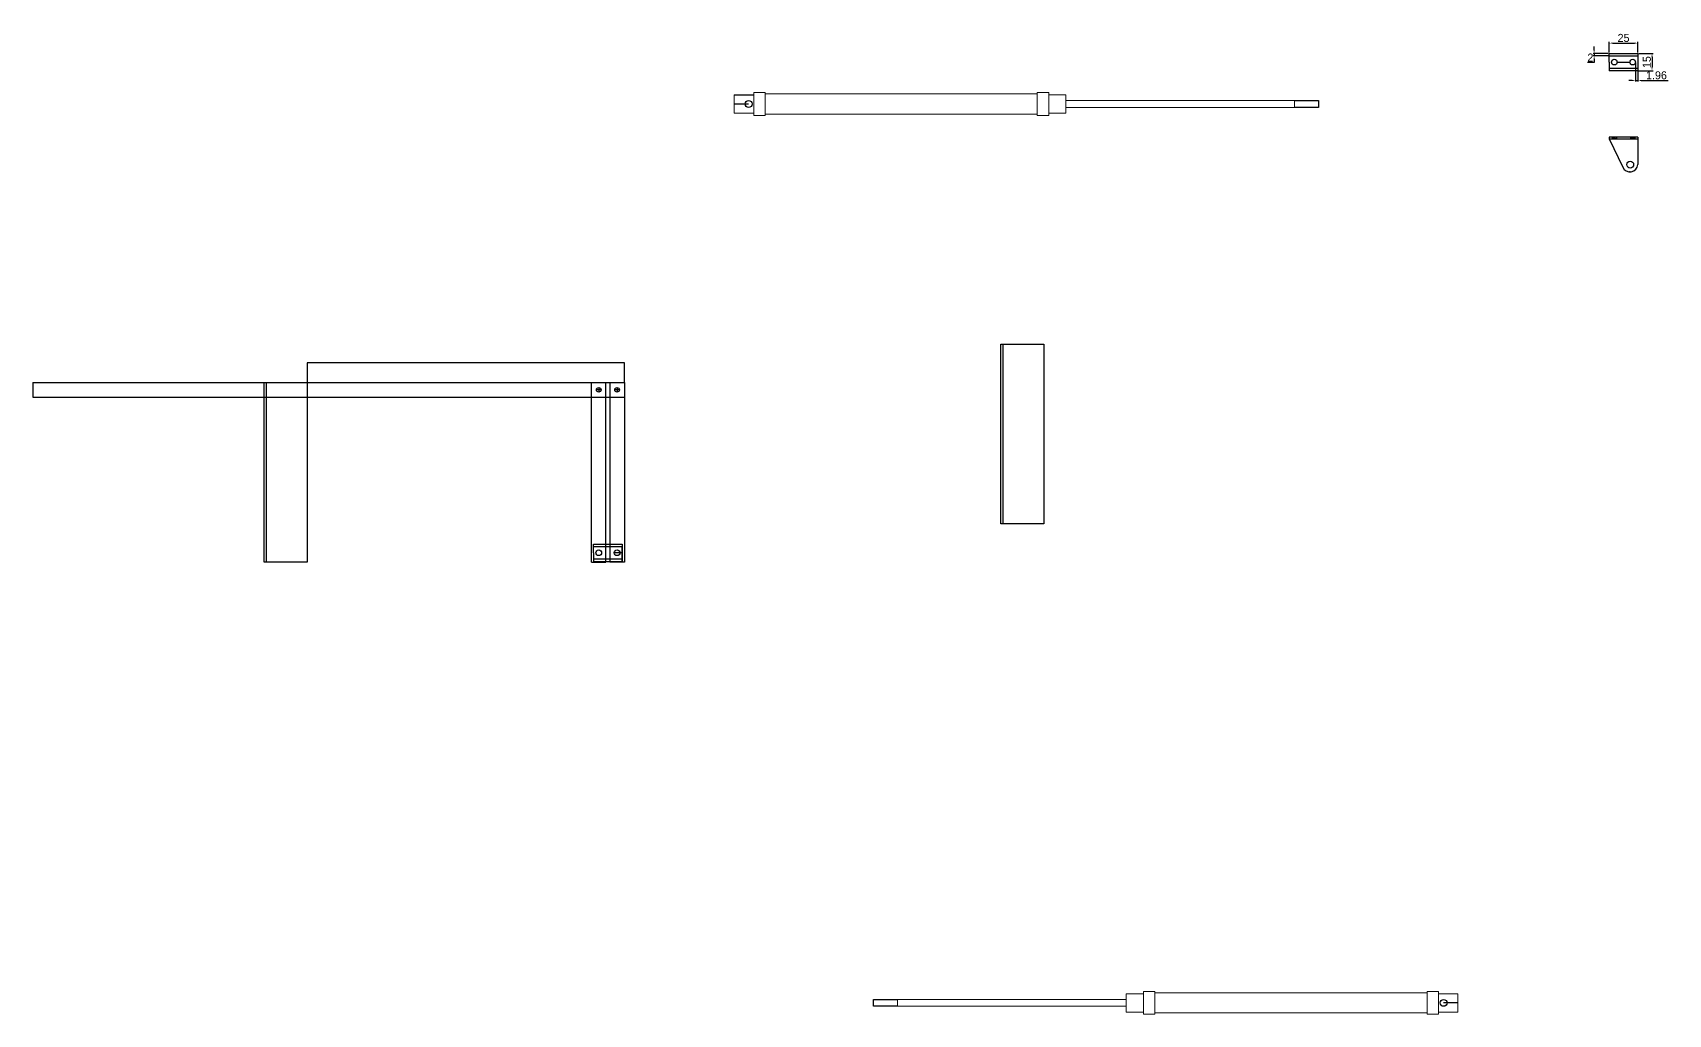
# Model space of a CAD drawing. Header units: millimetres. Extents: x -15418 to 43885, y -27590 to 23052.
# Drawn here: x 18069 to 19499, y -12204 to -11346 of the extents above; entities that cross this region are included whole.
import ezdxf

# ---------------------------------------------------------------- set-up
doc = ezdxf.new("R2010")
doc.units = ezdxf.units.MM
doc.header["$LTSCALE"] = 0.5
doc.layers.get('Defpoints').update_dxf_attribs({"color": 4})
doc.layers.add('Layer1', color=1, linetype='Continuous')
doc.layers.add('Layer2', color=2, linetype='Continuous')
doc.layers.add('Layer9', color=3, linetype='Continuous', lineweight=5)
doc.dimstyles.new('ISO-25', dxfattribs={"dimtxt": 7, "dimasz": 3, "dimexe": 1, "dimexo": 1, "dimgap": 1, "dimtad": 1, "dimtoh": 1, "dimdec": 3, "dimdsep": 46, "dimtxsty": 'Standard', "dimcen": 2.5, "dimadec": 0, "dimazin": 0, "dimtfac": 1, "dimtdec": 3, "dimtmove": 0, "dimatfit": 3, "dimfxl": 1, "dimarcsym": 1})

# ---------------------------------------------------------------- blocks, each defined once
blk = doc.blocks.new('*D241')
at = {"layer": 'Defpoints', "color": 0, "transparency": 16777216}
for p in [(19472.5, -11354.7), (19447.5, -11363.8), (19472.5, -11363.8)]:
    blk.add_point(p, dxfattribs=at)
at = {"layer": 'Layer1', "color": 0, "lineweight": -2, "transparency": 16777216}
for p, q in [((19447.5, -11362.8), (19447.5, -11353.7)), ((19450.5, -11354.7), (19469.5, -11354.7)), ((19472.5, -11362.8), (19472.5, -11353.7))]:
    blk.add_line(p, q, dxfattribs=at)
at = {"layer": 'Layer1', "color": 0, "transparency": 16777216}
for points in [[(19450.5, -11354.2), (19450.5, -11355.2), (19447.5, -11354.7)], [(19469.5, -11354.2), (19469.5, -11355.2), (19472.5, -11354.7)]]:
    blk.add_solid(points, dxfattribs=at)
at = {"layer": 'Layer1', "color": 0, "transparency": 16777216, "insert": (19460, -11350.2), "char_height": 7, "attachment_point": 5}
blk.add_mtext('25', dxfattribs=at)
blk = doc.blocks.new('*D242')
at = {"layer": 'Defpoints', "color": 0, "transparency": 16777216}
for p in [(19472.5, -11363.8), (19472.5, -11378.8), (19484.9, -11378.8)]:
    blk.add_point(p, dxfattribs=at)
at = {"layer": 'Layer1', "color": 0, "lineweight": -2, "transparency": 16777216}
for p, q in [((19473.5, -11363.8), (19485.9, -11363.8)), ((19484.9, -11366.8), (19484.9, -11375.8)), ((19473.5, -11378.8), (19485.9, -11378.8))]:
    blk.add_line(p, q, dxfattribs=at)
at = {"layer": 'Layer1', "color": 0, "transparency": 16777216}
for points in [[(19484.4, -11366.8), (19485.4, -11366.8), (19484.9, -11363.8)], [(19484.4, -11375.8), (19485.4, -11375.8), (19484.9, -11378.8)]]:
    blk.add_solid(points, dxfattribs=at)
at = {"layer": 'Layer1', "color": 0, "transparency": 16777216, "insert": (19480.4, -11371.3), "char_height": 7, "attachment_point": 5, "rotation": 90}
blk.add_mtext('15', dxfattribs=at)
blk = doc.blocks.new('*D243')
at = {"layer": 'Defpoints', "color": 0, "transparency": 16777216}
for p in [(19434.3, -11365.8), (19447.5, -11363.8), (19447.5, -11365.8)]:
    blk.add_point(p, dxfattribs=at)
at = {"layer": 'Layer1', "color": 0, "lineweight": -2, "transparency": 16777216}
for p, q in [((19434.3, -11360.8), (19434.3, -11357.8)), ((19434.3, -11371.8), (19428.6, -11371.8)), ((19446.5, -11363.8), (19433.3, -11363.8)), ((19446.5, -11365.8), (19433.3, -11365.8)), ((19434.3, -11363.8), (19434.3, -11365.8)), ((19434.3, -11368.8), (19434.3, -11371.8))]:
    blk.add_line(p, q, dxfattribs=at)
at = {"layer": 'Layer1', "color": 0, "transparency": 16777216}
for points in [[(19433.8, -11360.8), (19434.8, -11360.8), (19434.3, -11363.8)], [(19433.8, -11368.8), (19434.8, -11368.8), (19434.3, -11365.8)]]:
    blk.add_solid(points, dxfattribs=at)
at = {"layer": 'Layer1', "color": 0, "transparency": 16777216, "insert": (19431, -11367.3), "char_height": 7, "attachment_point": 5}
blk.add_mtext('2', dxfattribs=at)
blk = doc.blocks.new('*D246')
at = {"layer": 'Defpoints', "color": 0, "transparency": 16777216}
for p in [(19470.5, -11371.3), (19472.5, -11371.3), (19472.5, -11387.4)]:
    blk.add_point(p, dxfattribs=at)
at = {"layer": 'Layer1', "color": 0, "lineweight": -2, "transparency": 16777216}
for p, q in [((19470.5, -11372.3), (19470.5, -11388.4)), ((19472.5, -11372.3), (19472.5, -11388.4)), ((19467.5, -11387.4), (19464.5, -11387.4)), ((19470.5, -11387.4), (19472.5, -11387.4)), ((19475.5, -11387.4), (19499.1, -11387.4))]:
    blk.add_line(p, q, dxfattribs=at)
at = {"layer": 'Layer1', "color": 0, "transparency": 16777216}
for points in [[(19467.5, -11386.9), (19467.5, -11387.9), (19470.5, -11387.4)], [(19475.5, -11386.9), (19475.5, -11387.9), (19472.5, -11387.4)]]:
    blk.add_solid(points, dxfattribs=at)
at = {"layer": 'Layer1', "color": 0, "transparency": 16777216, "insert": (19488.8, -11382.9), "char_height": 7, "attachment_point": 5}
blk.add_mtext('1.96', dxfattribs=at)

msp = doc.modelspace()

# ---------------------------------------------------------------- hatches: boundary and pattern name
at = {"layer": 'Layer1', "true_color": 0xf8d731, "transparency": 33554661}
h = msp.add_hatch(dxfattribs=at)
h.set_pattern_fill('ANSI31', color=40, scale=0.52)
h.set_pattern_definition([(45, (-4977.661, -26090.3644), (-1.1674333, 1.1674333), [])])
h.paths.add_polyline_path([(19453.9243, -11436.8256), (19449.9243, -11436.8256), (19449.9243, -11438.3256), (19453.9243, -11438.3256)])
h.paths.add_polyline_path([(19470.0043, -11436.8256), (19466.0043, -11436.8256), (19466.0043, -11438.3256), (19470.0043, -11438.3256)])

# ---------------------------------------------------------------- linework, layer by layer
at = {"layer": 'Layer1', "transparency": 33554661}
for p, q in [((19454.4243, -11371.3416), (19465.5043, -11371.3416)), ((18682.2827, -11399.9501), (18699.2827, -11399.9501)), ((18682.2827, -11407.9501), (18694.7827, -11407.9501)), ((19172.2827, -11404.9501), (19193.2827, -11404.9501)), ((19193.2827, -11410.9501), (19172.2827, -11410.9501)), ((19193.2827, -11404.9501), (19193.2827, -11410.9501)), ((19472.4643, -11436.8256), (19447.4643, -11436.8256)), ((19447.4643, -11436.8256), (19447.4643, -11438.3256)), ((19447.4643, -11438.3256), (19459.2831, -11463.2826)), ((19447.4643, -11438.3256), (19472.4643, -11438.3256)), ((19449.9243, -11436.8256), (19449.9243, -11438.3256)), ((19451.9243, -11436.8256), (19451.9243, -11438.3256)), ((19453.9243, -11436.8256), (19453.9243, -11438.3256)), ((19466.0043, -11436.8256), (19466.0043, -11438.3256)), ((19470.0043, -11438.3256), (19466.0043, -11438.3256)), ((19468.0043, -11438.3256), (19468.0043, -11436.8256)), ((19470.0043, -11436.8256), (19470.0043, -11438.3256)), ((19472.4643, -11436.8256), (19472.4643, -11460.9456)), ((19465.8443, -11467.2456), (19465.2643, -11467.2456)), ((18915.3351, -11775.0348), (18915.3351, -11618.0348)), ((18915.3351, -11618.0348), (18952.8351, -11618.0348)), ((18917.3351, -11775.0348), (18917.3351, -11618.0348)), ((18952.8351, -11618.0348), (18952.8351, -11775.0348)), ((18586.1064, -11634.3126), (18308.6064, -11634.3126)), ((18308.6064, -11634.3126), (18308.6064, -11651.6126)), ((18586.1064, -11651.6126), (18586.1064, -11634.3126)), ((18068.6434, -11651.6126), (18586.1064, -11651.6126)), ((18068.6434, -11651.6126), (18068.6434, -11664.3126)), ((18271.1064, -11808.6126), (18271.1064, -11651.6126)), ((18271.1064, -11651.6126), (18308.6064, -11651.6126)), ((18273.1064, -11808.6126), (18273.1064, -11651.6126)), ((18308.6064, -11651.6126), (18308.6064, -11808.6126)), ((18557.3264, -11808.6126), (18557.3264, -11651.6126)), ((18557.3264, -11651.6126), (18570.0264, -11651.6126)), ((18565.6764, -11657.9626), (18561.6764, -11657.9626)), ((18563.6764, -11655.9626), (18563.6764, -11659.9626)), ((18570.0264, -11808.6126), (18570.0264, -11651.6126)), ((18573.4064, -11651.6126), (18586.1064, -11651.6126)), ((18573.4064, -11651.6126), (18573.4064, -11808.6126)), ((18581.7564, -11657.9626), (18577.7564, -11657.9626)), ((18579.7564, -11655.9626), (18579.7564, -11659.9626)), ((18586.1064, -11651.6126), (18586.1064, -11664.3126)), ((18586.1064, -11651.6126), (18586.1064, -11808.6126)), ((18068.6434, -11664.3126), (18586.1064, -11664.3126)), ((18952.8351, -11775.0348), (18915.3351, -11775.0348)), ((18584.2164, -11800.4626), (18576.7164, -11800.4626)), ((18584.2164, -11807.9626), (18584.2164, -11795.2626)), ((18308.6064, -11808.6126), (18271.1064, -11808.6126)), ((18557.3264, -11808.6126), (18570.0264, -11808.6126)), ((18586.1064, -11808.6126), (18573.4064, -11808.6126)), ((18804.1242, -12197.073), (18804.1242, -12191.073)), ((18804.1242, -12191.073), (18825.1242, -12191.073)), ((18825.1242, -12197.073), (18804.1242, -12197.073)), ((19315.1242, -12194.073), (19302.6242, -12194.073))]:
    msp.add_line(p, q, dxfattribs=at)
for centre, radius in [((18694.7827, -11407.9501), 3), ((19465.8443, -11460.9456), 3), ((18563.6764, -11657.9626), 2), ((18579.7564, -11657.9626), 2), ((19302.6242, -12194.073), 3)]:
    msp.add_circle(centre, radius, dxfattribs=at)
msp.add_arc((19465.5543, -11460.3127), 6.9389, 205.3405781, 354.7671247, dxfattribs=at)
at = {"layer": 'Layer2', "transparency": 33554661}
for p, q in [((19447.4643, -11371.3416), (19447.4643, -11363.8416)), ((19447.4643, -11363.8416), (19472.4643, -11363.8416)), ((19447.4643, -11365.8416), (19472.4643, -11365.8416)), ((19447.4643, -11371.3416), (19447.4643, -11378.8416)), ((19472.4643, -11363.8416), (19472.4643, -11378.8416)), ((19472.4643, -11376.8416), (19447.4643, -11376.8416)), ((19472.4643, -11378.8416), (19447.4643, -11378.8416)), ((18559.2164, -11800.4626), (18559.2164, -11792.9626)), ((18559.2164, -11792.9626), (18584.2164, -11792.9626)), ((18559.2164, -11794.9626), (18584.2164, -11794.9626)), ((18559.2164, -11800.4626), (18559.2164, -11807.9626)), ((18584.2164, -11792.9626), (18584.2164, -11807.9626)), ((18584.2164, -11805.9626), (18559.2164, -11805.9626)), ((18559.2164, -11807.9626), (18584.2164, -11807.9626))]:
    msp.add_line(p, q, dxfattribs=at)
for centre in [(19451.9243, -11371.3416), (19468.0043, -11371.3416), (18563.6764, -11800.4626), (18579.7564, -11800.4626)]:
    msp.add_circle(centre, 2.5, dxfattribs=at)
at = {"layer": 'Layer9', "transparency": 33554661}
for p, q in [((18682.2827, -11415.9501), (18682.2827, -11399.9501)), ((18709.2827, -11397.9501), (18699.2827, -11397.9501)), ((18699.2827, -11397.9501), (18699.2827, -11417.9501)), ((18709.2827, -11417.9501), (18709.2827, -11397.9501)), ((18709.2827, -11416.7001), (18709.2827, -11399.2001)), ((18709.2827, -11399.2001), (18947.2827, -11399.2001)), ((18947.2827, -11417.9501), (18947.2827, -11397.9501)), ((18947.2827, -11397.9501), (18957.2827, -11397.9501)), ((18947.2827, -11416.7001), (18947.2827, -11399.2001)), ((18957.2827, -11397.9501), (18957.2827, -11417.9501)), ((18972.2827, -11399.9501), (18957.2827, -11399.9501)), ((18972.2827, -11407.9501), (18972.2827, -11399.9501)), ((18972.2827, -11399.9501), (18972.2827, -11415.9501)), ((18972.2827, -11404.9501), (18972.2827, -11410.9501)), ((19172.2827, -11404.9501), (18972.2827, -11404.9501)), ((18972.2827, -11410.9501), (19172.2827, -11410.9501)), ((19172.2827, -11410.9501), (19172.2827, -11404.9501)), ((18682.2827, -11415.9501), (18699.2827, -11415.9501)), ((18699.2827, -11417.9501), (18709.2827, -11417.9501)), ((18709.2827, -11416.7001), (18947.2827, -11416.7001)), ((18957.2827, -11417.9501), (18947.2827, -11417.9501)), ((18972.2827, -11415.9501), (18957.2827, -11415.9501)), ((19025.1242, -12202.073), (19025.1242, -12186.073)), ((19025.1242, -12186.073), (19040.1242, -12186.073)), ((19040.1242, -12204.073), (19040.1242, -12184.073)), ((19040.1242, -12184.073), (19050.1242, -12184.073)), ((19050.1242, -12184.073), (19050.1242, -12204.073)), ((19050.1242, -12185.323), (19050.1242, -12202.823)), ((19288.1242, -12185.323), (19050.1242, -12185.323)), ((19288.1242, -12184.073), (19288.1242, -12204.073)), ((19298.1242, -12184.073), (19288.1242, -12184.073)), ((19288.1242, -12185.323), (19288.1242, -12202.823)), ((19298.1242, -12204.073), (19298.1242, -12184.073)), ((19315.1242, -12186.073), (19298.1242, -12186.073)), ((19315.1242, -12186.073), (19315.1242, -12202.073)), ((19025.1242, -12191.073), (18825.1242, -12191.073)), ((18825.1242, -12191.073), (18825.1242, -12197.073)), ((18825.1242, -12197.073), (19025.1242, -12197.073)), ((19025.1242, -12197.073), (19025.1242, -12191.073)), ((19025.1242, -12194.073), (19025.1242, -12202.073)), ((19025.1242, -12202.073), (19040.1242, -12202.073)), ((19050.1242, -12204.073), (19040.1242, -12204.073)), ((19288.1242, -12202.823), (19050.1242, -12202.823)), ((19288.1242, -12204.073), (19298.1242, -12204.073)), ((19315.1242, -12202.073), (19298.1242, -12202.073))]:
    msp.add_line(p, q, dxfattribs=at)

# ---------------------------------------------------------------- dimensions: what is measured, and where the dimension line sits
at = {"layer": 'Layer1', "transparency": 33554661}
dim = msp.add_linear_dim(base=(19434.2965, -11365.8416), p1=(19447.4643, -11363.8416), p2=(19447.4643, -11365.8416), angle=90, dimstyle='ISO-25', dxfattribs=at)
dim.commit()
dim.dimension.update_dxf_attribs({"geometry": '*D243', "text_midpoint": (19430.9631, -11367.3416)})
for base, p1, p2, picture, middle in [((19472.4643, -11354.6974), (19447.4643, -11363.8416), (19472.4643, -11363.8416), '*D241', (19459.9643, -11350.1974)), ((19472.4643, -11387.3745), (19470.5043, -11371.3416), (19472.4643, -11371.3416), '*D246', (19488.7976, -11382.8745))]:
    dim = msp.add_linear_dim(base=base, p1=p1, p2=p2, dimstyle='ISO-25', dxfattribs=at)
    dim.commit()
    dim.dimension.update_dxf_attribs({"geometry": picture, "text_midpoint": middle})
dim = msp.add_aligned_dim(p1=(19472.4643, -11363.8416), p2=(19472.4643, -11378.8416), distance=12.4569, dimstyle='ISO-25', dxfattribs=at)
dim.commit()
dim.dimension.update_dxf_attribs({"geometry": '*D242', "text_midpoint": (19480.4212, -11371.3416)})

doc.saveas('drawing.dxf')
